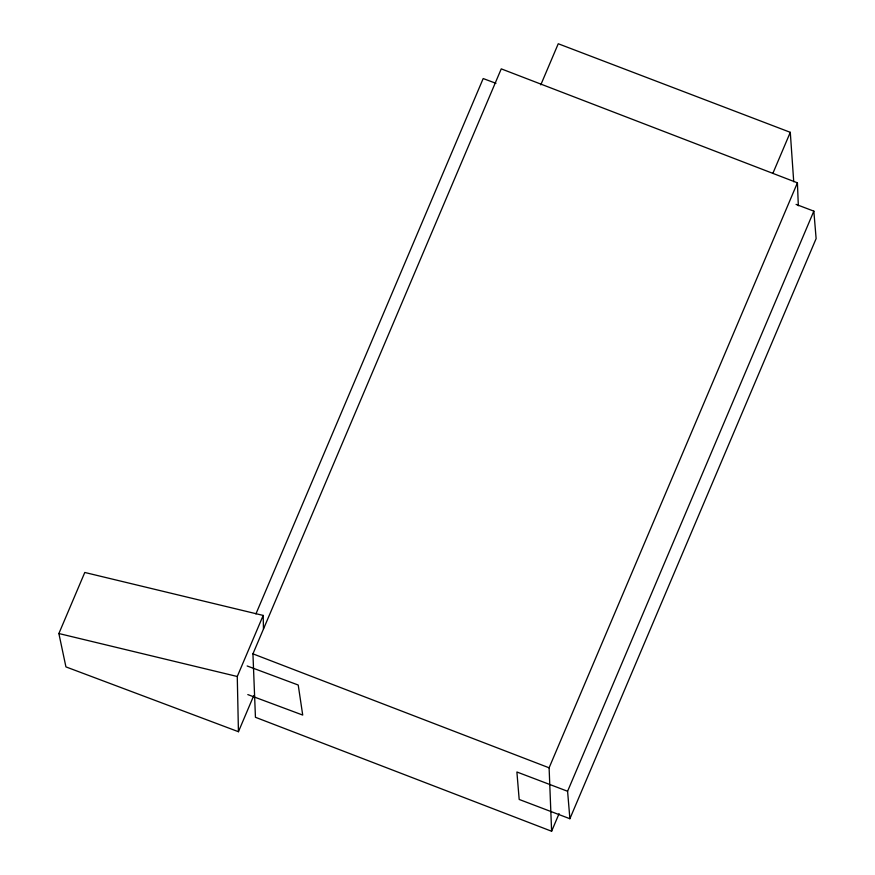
<?xml version="1.0" encoding="UTF-8"?>
<svg xmlns="http://www.w3.org/2000/svg" width="875" height="875" viewBox="0 0 875 875"><rect width="100%" height="100%" fill="white"/><g stroke="black" fill="none" stroke-linecap="round" stroke-linejoin="round"><path stroke-width="1.31" d="M253.772 695.57L238.438 731.708L65.931 666.892L58.877 633.533L84.787 572.469L263.189 615.431L263.473 628.895M255.927 613.922L483.186 78.553L495.95 83.311M238.438 731.708L237.267 676.495L263.189 615.431M559.081 813.641L551.611 831.25L255.445 717.292L252.941 653.844L501.255 68.862L797.42 182.82L798.328 205.767M540.794 84.853L558.25 43.75L790.289 132.322L793.723 181.737M772.844 173.425L790.289 132.322M551.611 831.25L549.106 767.812L797.42 182.82M567.591 791.263L516.895 771.991L519.181 799.455L569.887 818.727L567.591 791.263L813.838 211.148L796.086 204.4M569.887 818.727L816.123 238.612L813.838 211.148M58.877 633.533L237.267 676.495M247.155 665.973L298.222 685.027L302.717 715.072L247.811 694.586M252.941 653.844L549.106 767.812"/></g></svg>
